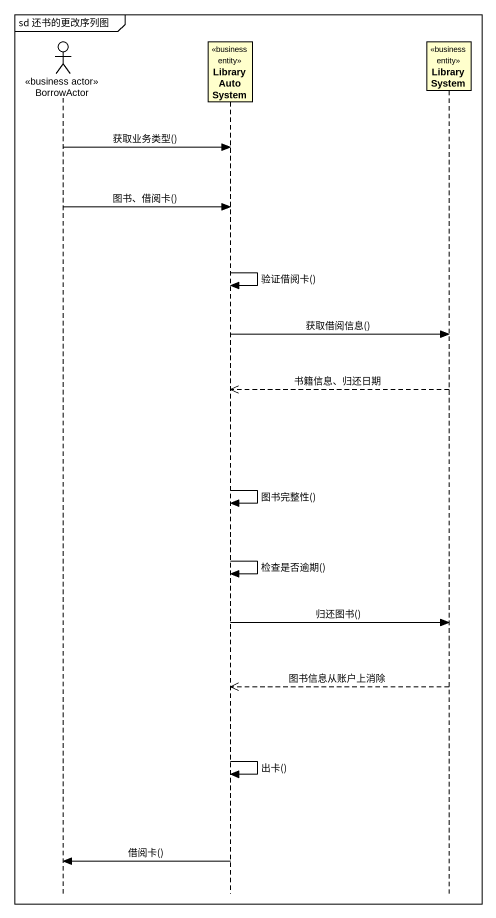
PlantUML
@startuml
mainframe sd 还书的更改序列图
hide footbox
actor BorrowActor <<business actor>>
participant LibraryAutoSystem <<business entity>>
participant LibrarySystem <<business entity>>

BorrowActor -> LibraryAutoSystem : 获取业务类型()
BorrowActor -> LibraryAutoSystem : 图书、借阅卡()
LibraryAutoSystem -> LibraryAutoSystem : 验证借阅卡()
LibraryAutoSystem -> LibrarySystem : 获取借阅信息()
LibrarySystem -->> LibraryAutoSystem : 书籍信息、归还日期
LibraryAutoSystem -> LibraryAutoSystem : 图书完整性()
LibraryAutoSystem -> LibraryAutoSystem : 检查是否逾期()
LibraryAutoSystem -> LibrarySystem : 归还图书()
LibrarySystem -->> LibraryAutoSystem : 图书信息从账户上消除
LibraryAutoSystem -> LibraryAutoSystem : 出卡()
LibraryAutoSystem -> BorrowActor : 借阅卡()
@enduml
